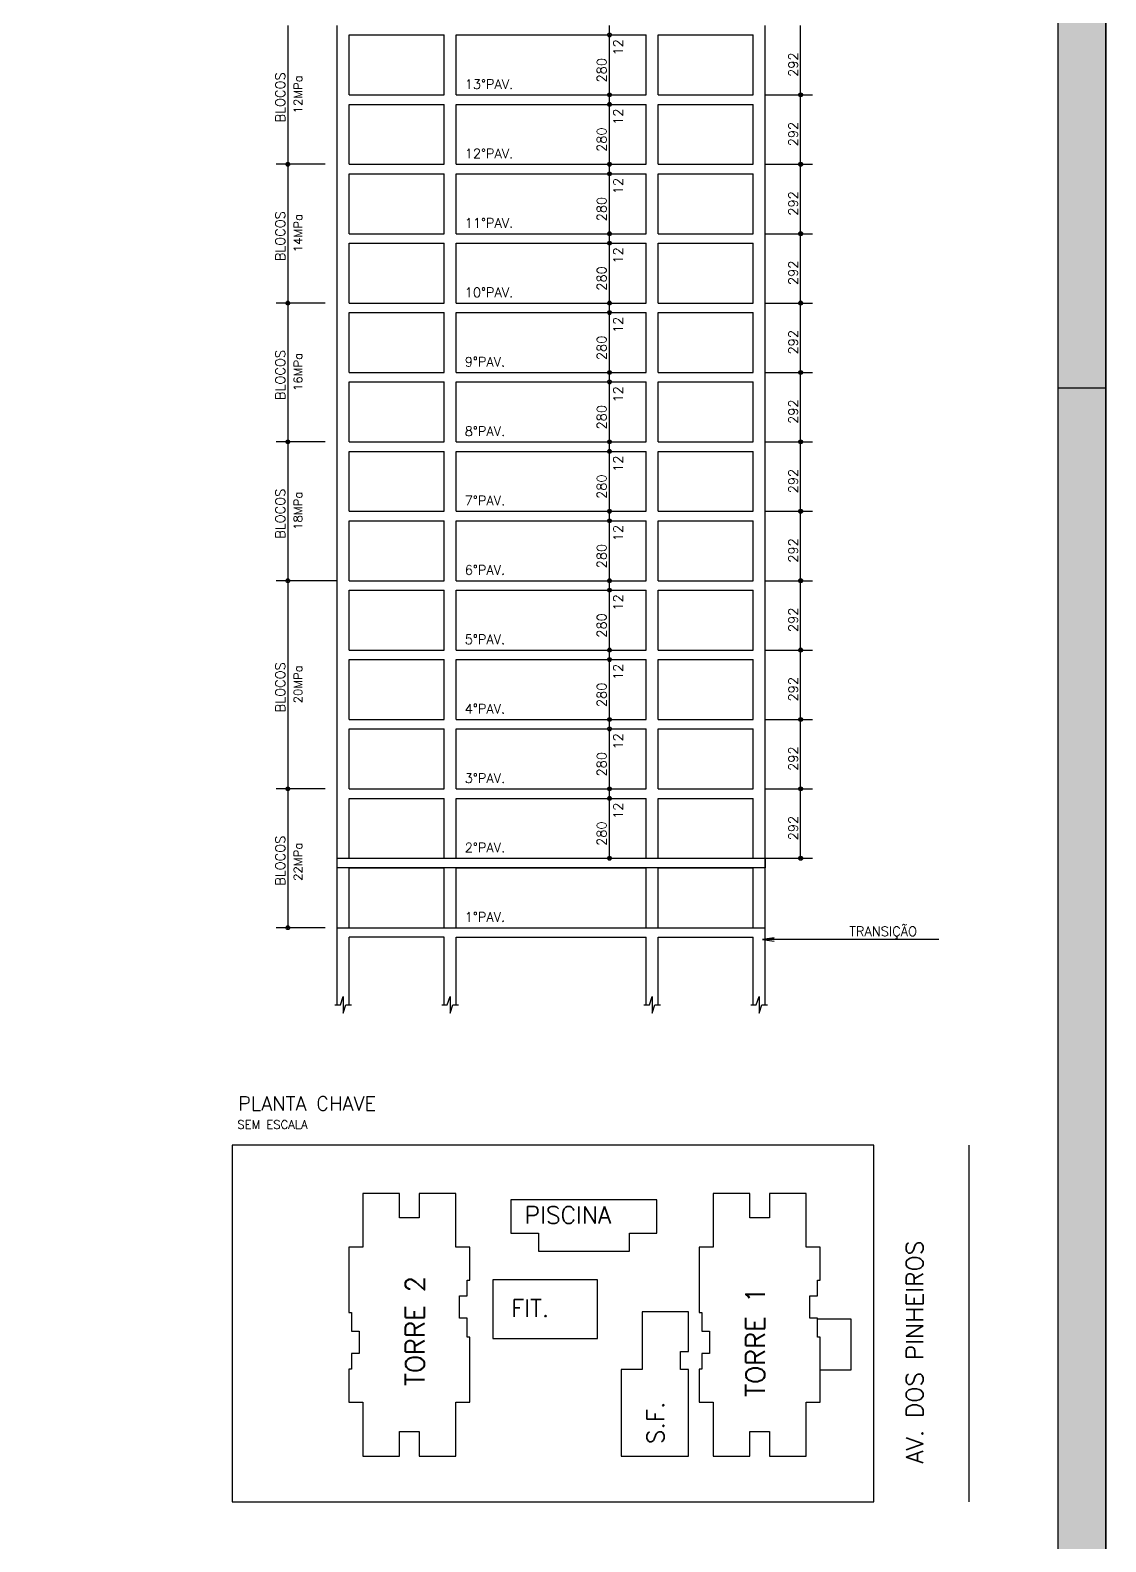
# Model space of a CAD drawing. Extents: x 187 to 6132, y 3709 to 7914.
# Drawn here: x 5000 to 6132, y 5466 to 7055 of the extents above; entities that cross this region are included whole.
import ezdxf

# ---------------------------------------------------------------- set-up
doc = ezdxf.new("R2010")
doc.units = 0
doc.header["$LTSCALE"] = 100
doc.header["$MEASUREMENT"] = 0
doc.layers.get('0').update_dxf_attribs({"color": 245, "linetype": 'CONTINUOUS'})
for name, color, linetype in [('16', 5, 'CONTINUOUS'), ('2', 7, 'CONTINUOUS'), ('221', 102, 'CONTINUOUS'), ('235', 7, 'CONTINUOUS'), ('30', 7, 'CONTINUOUS')]:
    doc.layers.add(name, color=color, linetype=linetype)
doc.styles.get("Standard").update_dxf_attribs({"font": 'ROMANS.SHX'})

msp = doc.modelspace()

# ---------------------------------------------------------------- linework, layer by layer
for p, q in [((5323.10879, 7050.478609), (5323.10879, 7060.478605)), ((5773.10861, 7050.478609), (5773.10861, 7060.478605)), ((5323.10879, 6987.478605), (5323.10879, 7050.478609)), ((5335.608785, 6987.478605), (5335.608785, 7050.478609)), ((5335.608785, 7050.478609), (5435.608745, 7050.478609)), ((5435.608745, 6987.478605), (5435.608745, 7050.478609)), ((5435.608745, 6987.478605), (5435.608745, 7050.478609)), ((5448.10874, 6987.478605), (5448.10874, 7050.478609)), ((5448.10874, 7050.478609), (5648.10866, 7050.478609)), ((5648.10866, 6987.478605), (5648.10866, 7050.478609)), ((5660.608655, 6987.478605), (5660.608655, 7050.478609)), ((5660.608655, 6987.478605), (5660.608655, 7050.478609)), ((5660.608655, 7050.478609), (5760.608615, 7050.478609)), ((5760.608615, 6987.478605), (5760.608615, 7050.478609)), ((5773.10861, 6987.478605), (5773.10861, 7050.478609)), ((5323.10879, 6977.478506), (5323.10879, 6987.478502)), ((5335.608785, 6987.478502), (5435.608745, 6987.478502)), ((5448.10874, 6987.478502), (5648.10866, 6987.478502)), ((5660.608655, 6987.478502), (5760.608615, 6987.478502)), ((5773.10861, 6977.478506), (5773.10861, 6987.478502)), ((5323.10879, 6914.478502), (5323.10879, 6977.478506)), ((5335.608785, 6914.478502), (5335.608785, 6977.478506)), ((5335.608785, 6977.478506), (5435.608745, 6977.478506)), ((5435.608745, 6914.478502), (5435.608745, 6977.478506)), ((5435.608745, 6914.478502), (5435.608745, 6977.478506)), ((5448.10874, 6914.478502), (5448.10874, 6977.478506)), ((5448.10874, 6977.478506), (5648.10866, 6977.478506)), ((5648.10866, 6914.478502), (5648.10866, 6977.478506)), ((5660.608655, 6914.478502), (5660.608655, 6977.478506)), ((5660.608655, 6914.478502), (5660.608655, 6977.478506)), ((5660.608655, 6977.478506), (5760.608615, 6977.478506)), ((5760.608615, 6914.478502), (5760.608615, 6977.478506)), ((5773.10861, 6914.478502), (5773.10861, 6977.478506)), ((5323.10879, 6904.478402), (5323.10879, 6914.478398)), ((5323.10879, 6841.478398), (5323.10879, 6904.478402)), ((5335.608785, 6914.478398), (5435.608745, 6914.478398)), ((5335.608785, 6841.478398), (5335.608785, 6904.478402)), ((5335.608785, 6904.478402), (5435.608745, 6904.478402)), ((5435.608745, 6841.478398), (5435.608745, 6904.478402)), ((5435.608745, 6841.478398), (5435.608745, 6904.478402)), ((5448.10874, 6914.478398), (5648.10866, 6914.478398)), ((5448.10874, 6841.478398), (5448.10874, 6904.478402)), ((5448.10874, 6904.478402), (5648.10866, 6904.478402)), ((5648.10866, 6841.478398), (5648.10866, 6904.478402)), ((5660.608655, 6914.478398), (5760.608615, 6914.478398)), ((5660.608655, 6841.478398), (5660.608655, 6904.478402)), ((5660.608655, 6841.478398), (5660.608655, 6904.478402)), ((5660.608655, 6904.478402), (5760.608615, 6904.478402)), ((5760.608615, 6841.478398), (5760.608615, 6904.478402)), ((5773.10861, 6904.478402), (5773.10861, 6914.478398)), ((5773.10861, 6841.478398), (5773.10861, 6904.478402)), ((5323.10879, 6831.478299), (5323.10879, 6841.478295)), ((5335.608785, 6841.478295), (5435.608745, 6841.478295)), ((5448.10874, 6841.478295), (5648.10866, 6841.478295)), ((5660.608655, 6841.478295), (5760.608615, 6841.478295)), ((5773.10861, 6831.478299), (5773.10861, 6841.478295)), ((5323.10879, 6768.478295), (5323.10879, 6831.478299)), ((5335.608785, 6768.478295), (5335.608785, 6831.478299)), ((5335.608785, 6831.478299), (5435.608745, 6831.478299)), ((5435.608745, 6768.478295), (5435.608745, 6831.478299)), ((5435.608745, 6768.478295), (5435.608745, 6831.478299)), ((5448.10874, 6768.478295), (5448.10874, 6831.478299)), ((5448.10874, 6831.478299), (5648.10866, 6831.478299)), ((5648.10866, 6768.478295), (5648.10866, 6831.478299)), ((5660.608655, 6768.478295), (5660.608655, 6831.478299)), ((5660.608655, 6768.478295), (5660.608655, 6831.478299)), ((5660.608655, 6831.478299), (5760.608615, 6831.478299)), ((5760.608615, 6768.478295), (5760.608615, 6831.478299)), ((5773.10861, 6768.478295), (5773.10861, 6831.478299)), ((5323.10879, 6758.478196), (5323.10879, 6768.478192)), ((5323.10879, 6695.478192), (5323.10879, 6758.478196)), ((5335.608785, 6768.478192), (5435.608745, 6768.478192)), ((5335.608785, 6695.478192), (5335.608785, 6758.478196)), ((5335.608785, 6758.478196), (5435.608745, 6758.478196)), ((5435.608745, 6695.478192), (5435.608745, 6758.478196)), ((5435.608745, 6695.478192), (5435.608745, 6758.478196)), ((5448.10874, 6768.478192), (5648.10866, 6768.478192)), ((5448.10874, 6695.478192), (5448.10874, 6758.478196)), ((5448.10874, 6758.478196), (5648.10866, 6758.478196)), ((5648.10866, 6695.478192), (5648.10866, 6758.478196)), ((5660.608655, 6768.478192), (5760.608615, 6768.478192)), ((5660.608655, 6695.478192), (5660.608655, 6758.478196)), ((5660.608655, 6695.478192), (5660.608655, 6758.478196)), ((5660.608655, 6758.478196), (5760.608615, 6758.478196)), ((5760.608615, 6695.478192), (5760.608615, 6758.478196)), ((5773.10861, 6758.478196), (5773.10861, 6768.478192)), ((5773.10861, 6695.478192), (5773.10861, 6758.478196)), ((5323.10879, 6685.478093), (5323.10879, 6695.478089)), ((5335.608785, 6695.478089), (5435.608745, 6695.478089)), ((5448.10874, 6695.478089), (5648.10866, 6695.478089)), ((5660.608655, 6695.478089), (5760.608615, 6695.478089)), ((5773.10861, 6685.478093), (5773.10861, 6695.478089)), ((5323.10879, 6622.478089), (5323.10879, 6685.478093)), ((5335.608785, 6622.478089), (5335.608785, 6685.478093)), ((5335.608785, 6685.478093), (5435.608745, 6685.478093)), ((5435.608745, 6622.478089), (5435.608745, 6685.478093)), ((5435.608745, 6622.478089), (5435.608745, 6685.478093)), ((5448.10874, 6622.478089), (5448.10874, 6685.478093)), ((5448.10874, 6685.478093), (5648.10866, 6685.478093)), ((5648.10866, 6622.478089), (5648.10866, 6685.478093)), ((5660.608655, 6622.478089), (5660.608655, 6685.478093)), ((5660.608655, 6622.478089), (5660.608655, 6685.478093)), ((5660.608655, 6685.478093), (5760.608615, 6685.478093)), ((5760.608615, 6622.478089), (5760.608615, 6685.478093)), ((5773.10861, 6622.478089), (5773.10861, 6685.478093)), ((6081.530458, 6679.209975), (6131.530458, 6679.209975)), ((5323.10879, 6612.477989), (5323.10879, 6622.477985)), ((5335.608785, 6622.477985), (5435.608745, 6622.477985)), ((5448.10874, 6622.477985), (5648.10866, 6622.477985)), ((5660.608655, 6622.477985), (5760.608615, 6622.477985)), ((5773.10861, 6612.477989), (5773.10861, 6622.477985)), ((5323.10879, 6549.477985), (5323.10879, 6612.477989)), ((5335.608785, 6549.477985), (5335.608785, 6612.477989)), ((5335.608785, 6612.477989), (5435.608745, 6612.477989)), ((5435.608745, 6549.477985), (5435.608745, 6612.477989)), ((5435.608745, 6549.477985), (5435.608745, 6612.477989)), ((5448.10874, 6549.477985), (5448.10874, 6612.477989)), ((5448.10874, 6612.477989), (5648.10866, 6612.477989)), ((5648.10866, 6549.477985), (5648.10866, 6612.477989)), ((5660.608655, 6549.477985), (5660.608655, 6612.477989)), ((5660.608655, 6549.477985), (5660.608655, 6612.477989)), ((5660.608655, 6612.477989), (5760.608615, 6612.477989)), ((5760.608615, 6549.477985), (5760.608615, 6612.477989)), ((5773.10861, 6549.477985), (5773.10861, 6612.477989)), ((5323.10879, 6539.477886), (5323.10879, 6549.477882)), ((5323.10879, 6476.477882), (5323.10879, 6539.477886)), ((5335.608785, 6549.477882), (5435.608745, 6549.477882)), ((5335.608785, 6476.477882), (5335.608785, 6539.477886)), ((5335.608785, 6539.477886), (5435.608745, 6539.477886)), ((5435.608745, 6476.477882), (5435.608745, 6539.477886)), ((5435.608745, 6476.477882), (5435.608745, 6539.477886)), ((5448.10874, 6549.477882), (5648.10866, 6549.477882)), ((5448.10874, 6476.477882), (5448.10874, 6539.477886)), ((5448.10874, 6539.477886), (5648.10866, 6539.477886)), ((5648.10866, 6476.477882), (5648.10866, 6539.477886)), ((5660.608655, 6549.477882), (5760.608615, 6549.477882)), ((5660.608655, 6476.477882), (5660.608655, 6539.477886)), ((5660.608655, 6476.477882), (5660.608655, 6539.477886)), ((5660.608655, 6539.477886), (5760.608615, 6539.477886)), ((5760.608615, 6476.477882), (5760.608615, 6539.477886)), ((5773.10861, 6539.477886), (5773.10861, 6549.477882)), ((5773.10861, 6476.477882), (5773.10861, 6539.477886)), ((5323.10879, 6466.477783), (5323.10879, 6476.477779)), ((5335.608785, 6476.477779), (5435.608745, 6476.477779)), ((5448.10874, 6476.477779), (5648.10866, 6476.477779)), ((5660.608655, 6476.477779), (5760.608615, 6476.477779)), ((5773.10861, 6466.477783), (5773.10861, 6476.477779)), ((5323.10879, 6403.477779), (5323.10879, 6466.477783)), ((5335.608785, 6403.477779), (5335.608785, 6466.477783)), ((5335.608785, 6466.477783), (5435.608745, 6466.477783)), ((5435.608745, 6403.477779), (5435.608745, 6466.477783)), ((5435.608745, 6403.477779), (5435.608745, 6466.477783)), ((5448.10874, 6403.477779), (5448.10874, 6466.477783)), ((5448.10874, 6466.477783), (5648.10866, 6466.477783)), ((5648.10866, 6403.477779), (5648.10866, 6466.477783)), ((5660.608655, 6403.477779), (5660.608655, 6466.477783)), ((5660.608655, 6403.477779), (5660.608655, 6466.477783)), ((5660.608655, 6466.477783), (5760.608615, 6466.477783)), ((5760.608615, 6403.477779), (5760.608615, 6466.477783)), ((5773.10861, 6403.477779), (5773.10861, 6466.477783)), ((5323.10879, 6393.47768), (5323.10879, 6403.477676)), ((5323.10879, 6330.477676), (5323.10879, 6393.47768)), ((5335.608785, 6403.477676), (5435.608745, 6403.477676)), ((5335.608785, 6330.477676), (5335.608785, 6393.47768)), ((5335.608785, 6393.47768), (5435.608745, 6393.47768)), ((5435.608745, 6330.477676), (5435.608745, 6393.47768)), ((5435.608745, 6330.477676), (5435.608745, 6393.47768)), ((5448.10874, 6403.477676), (5648.10866, 6403.477676)), ((5448.10874, 6330.477676), (5448.10874, 6393.47768)), ((5448.10874, 6393.47768), (5648.10866, 6393.47768)), ((5648.10866, 6330.477676), (5648.10866, 6393.47768)), ((5660.608655, 6403.477676), (5760.608615, 6403.477676)), ((5660.608655, 6330.477676), (5660.608655, 6393.47768)), ((5660.608655, 6330.477676), (5660.608655, 6393.47768)), ((5660.608655, 6393.47768), (5760.608615, 6393.47768)), ((5760.608615, 6330.477676), (5760.608615, 6393.47768)), ((5773.10861, 6393.47768), (5773.10861, 6403.477676)), ((5773.10861, 6330.477676), (5773.10861, 6393.47768)), ((5323.10879, 6320.477576), (5323.10879, 6330.477572)), ((5335.608785, 6330.477572), (5435.608745, 6330.477572)), ((5448.10874, 6330.477572), (5648.10866, 6330.477572)), ((5660.608655, 6330.477572), (5760.608615, 6330.477572)), ((5773.10861, 6320.477576), (5773.10861, 6330.477572)), ((5323.10879, 6257.477572), (5323.10879, 6320.477576)), ((5335.608785, 6257.477572), (5335.608785, 6320.477576)), ((5335.608785, 6320.477576), (5435.608745, 6320.477576)), ((5435.608745, 6257.477572), (5435.608745, 6320.477576)), ((5435.608745, 6257.477572), (5435.608745, 6320.477576)), ((5448.10874, 6257.477572), (5448.10874, 6320.477576)), ((5448.10874, 6320.477576), (5648.10866, 6320.477576)), ((5648.10866, 6257.477572), (5648.10866, 6320.477576)), ((5660.608655, 6257.477572), (5660.608655, 6320.477576)), ((5660.608655, 6257.477572), (5660.608655, 6320.477576)), ((5660.608655, 6320.477576), (5760.608615, 6320.477576)), ((5760.608615, 6257.477572), (5760.608615, 6320.477576)), ((5773.10861, 6257.477572), (5773.10861, 6320.477576)), ((5323.10879, 6247.477473), (5323.10879, 6257.477469)), ((5335.608785, 6257.477469), (5435.608745, 6257.477469)), ((5448.10874, 6257.477469), (5648.10866, 6257.477469)), ((5660.608655, 6257.477469), (5760.608615, 6257.477469)), ((5773.10861, 6247.477473), (5773.10861, 6257.477469)), ((5323.10879, 6184.477469), (5323.10879, 6247.477473)), ((5335.608785, 6184.477469), (5335.608785, 6247.477473)), ((5335.608785, 6247.477473), (5435.608745, 6247.477473)), ((5435.608745, 6184.477469), (5435.608745, 6247.477473)), ((5435.608745, 6184.477469), (5435.608745, 6247.477473)), ((5448.10874, 6184.477469), (5448.10874, 6247.477473)), ((5448.10874, 6247.477473), (5648.10866, 6247.477473)), ((5648.10866, 6184.477469), (5648.10866, 6247.477473)), ((5660.608655, 6184.477469), (5660.608655, 6247.477473)), ((5660.608655, 6184.477469), (5660.608655, 6247.477473)), ((5660.608655, 6247.477473), (5760.608615, 6247.477473)), ((5760.608615, 6184.477469), (5760.608615, 6247.477473)), ((5773.10861, 6184.477469), (5773.10861, 6247.477473)), ((5323.10879, 6174.477473), (5323.10879, 6184.477469)), ((5323.10879, 6111.477469), (5323.10879, 6174.477473)), ((5335.608785, 6184.477469), (5435.608745, 6184.477469)), ((5435.608745, 6174.477473), (5335.608785, 6174.477473)), ((5335.608785, 6111.477469), (5335.608785, 6174.477473)), ((5335.608785, 6174.477473), (5435.608745, 6174.477473)), ((5435.608745, 6111.477469), (5435.608745, 6174.477473)), ((5435.608745, 6111.477469), (5435.608745, 6174.477473)), ((5448.10874, 6184.477469), (5648.10866, 6184.477469)), ((5448.10874, 6184.477366), (5648.10866, 6184.477366)), ((5448.10874, 6174.477473), (5648.10866, 6174.477473)), ((5448.10874, 6111.477469), (5448.10874, 6174.477473)), ((5448.10874, 6174.477473), (5648.10866, 6174.477473)), ((5648.10866, 6111.477469), (5648.10866, 6174.477473)), ((5660.608655, 6184.477469), (5760.608615, 6184.477469)), ((5660.608655, 6174.477473), (5760.608615, 6174.477473)), ((5660.608655, 6111.477469), (5660.608655, 6174.477473)), ((5660.608655, 6111.477469), (5660.608655, 6174.477473)), ((5660.608655, 6174.477473), (5760.608615, 6174.477473)), ((5760.608615, 6111.477469), (5760.608615, 6174.477473)), ((5773.10861, 6174.477473), (5773.10861, 6184.477469)), ((5773.10861, 6111.477469), (5773.10861, 6174.477473)), ((5323.10879, 6101.477473), (5323.10879, 6111.477469)), ((5323.10879, 6111.477469), (5448.10874, 6111.477469)), ((5448.10874, 6111.477469), (5648.10866, 6111.477469)), ((5448.10874, 6111.477366), (5660.608655, 6111.477366)), ((5660.608655, 6111.477469), (5773.10861, 6111.477469)), ((5773.10861, 6101.477473), (5773.10861, 6111.477469)), ((5323.10879, 6030.477469), (5323.10879, 6101.477473)), ((5323.10879, 6030.477469), (5323.10879, 6101.477473)), ((5335.608785, 6030.477469), (5335.608785, 6101.477473)), ((5435.608745, 6101.477473), (5335.608785, 6101.477473)), ((5435.608745, 6030.477469), (5435.608745, 6101.477473)), ((5435.608745, 6030.477469), (5435.608745, 6101.477473)), ((5448.10874, 6030.477469), (5448.10874, 6101.477473)), ((5448.10874, 6101.477473), (5648.10866, 6101.477473)), ((5648.10866, 6030.477469), (5648.10866, 6101.477473)), ((5660.608655, 6030.477469), (5660.608655, 6101.477473)), ((5660.608655, 6030.477469), (5660.608655, 6101.477473)), ((5660.608655, 6101.477473), (5760.608615, 6101.477473)), ((5760.608615, 6030.477469), (5760.608615, 6101.477473)), ((5773.10861, 6030.477469), (5773.10861, 6101.477473)), ((5773.10861, 6030.477469), (5773.10861, 6101.477473)), ((5987.581775, 5882.58641), (5987.581775, 5507.58641))]:
    msp.add_line(p, q)
for points in [[(186.530458, 3709.209975), (6131.530458, 3709.209975), (6131.530458, 7914.209975), (186.530458, 7914.209975), (186.530458, 3709.209975)], [(6081.530458, 7914.209975), (6131.530458, 7914.209975), (6131.530458, 3709.209975), (6081.530458, 3709.209975), (6081.530458, 7914.209975)], [(311.530458, 3759.209975), (6081.530458, 3759.209975), (6081.530458, 7864.209975), (311.530458, 7864.209975), (311.530458, 3759.209975)], [(5320.60879, 6030.477469), (5326.442133, 6030.477469), (5329.358788, 6039.227467), (5329.358788, 6021.727472), (5332.275459, 6030.477469), (5338.108785, 6030.477469)], [(5433.108745, 6030.477469), (5438.942088, 6030.477469), (5441.858743, 6039.227467), (5441.858743, 6021.727472), (5444.775414, 6030.477469), (5450.60874, 6030.477469)], [(5645.60866, 6030.477469), (5651.442003, 6030.477469), (5654.358658, 6039.227467), (5654.358658, 6021.727472), (5657.275329, 6030.477469), (5663.108655, 6030.477469)], [(5758.108615, 6030.477469), (5763.941958, 6030.477469), (5766.858613, 6039.227467), (5766.858613, 6021.727472), (5769.775284, 6030.477469), (5775.60861, 6030.477469)], [(5212.581775, 5882.58641), (5212.581775, 5507.58641), (5887.581775, 5507.58641), (5887.581775, 5882.58641), (5212.581775, 5882.58641)], [(5505.702134, 5825.381352), (5505.702134, 5790.131352), (5534.759074, 5790.131352), (5534.759074, 5771.381352), (5630.403019, 5771.381352), (5630.403019, 5790.131352), (5659.459958, 5790.131352), (5659.459958, 5825.381352), (5505.702134, 5825.381352)], [(5714.819275, 5686.91141), (5714.819275, 5663.436982), (5706.569275, 5663.436982), (5706.569275, 5647.08641), (5703.944275, 5647.08641), (5703.944275, 5612.28641), (5718.569275, 5612.28641), (5718.569275, 5555.66141), (5757.119275, 5555.66141), (5757.119275, 5581.386411), (5777.819275, 5581.386411), (5777.819275, 5555.66141), (5816.369275, 5555.66141), (5816.369275, 5612.28641), (5830.994275, 5612.28641), (5830.994275, 5680.83641), (5828.369275, 5680.83641), (5828.369275, 5700.71141), (5820.119275, 5700.71141), (5820.119275, 5724.185839), (5828.369275, 5724.185839), (5828.369275, 5740.53641), (5830.994275, 5740.53641), (5830.994275, 5775.33641), (5816.369275, 5775.33641), (5816.369275, 5831.96141), (5777.819275, 5831.96141), (5777.819275, 5806.23641), (5757.119275, 5806.23641), (5757.119275, 5831.96141), (5718.569275, 5831.96141), (5718.569275, 5775.33641), (5703.944275, 5775.33641), (5703.944275, 5706.78641), (5706.569275, 5706.78641), (5706.569275, 5686.91141), (5714.819275, 5686.91141)], [(5486.93266, 5740.976824), (5486.93266, 5679.202218), (5596.948141, 5679.202218), (5596.948141, 5740.976824), (5486.93266, 5740.976824)], [(5692.622741, 5707.441434), (5644.035434, 5707.441434), (5644.035434, 5646.690242), (5621.689735, 5646.690242), (5621.689735, 5555.641038), (5692.621136, 5555.641038), (5692.621136, 5646.689742), (5684.311764, 5646.689742), (5684.311764, 5665.500821), (5692.621136, 5665.500821), (5692.622741, 5707.441434)], [(5828.369275, 5700.103855), (5863.479408, 5700.103855), (5863.479408, 5645.938471), (5830.994275, 5645.938471)]]:
    msp.add_lwpolyline(points)
at = {"layer": '221', "color": 11, "linetype": 'Continuous'}
for p, q in [((5271.250938, 7060.478295), (5271.250938, 6914.478088)), ((5310.608785, 6914.478192), (5258.750938, 6914.478192)), ((5310.60879, 6914.478088), (5258.750938, 6914.478088)), ((5271.250938, 6914.478192), (5271.250938, 6768.477984)), ((5310.608785, 6768.478089), (5258.750938, 6768.478089)), ((5310.60879, 6768.477984), (5258.750938, 6768.477984)), ((5271.250938, 6768.478089), (5271.250938, 6622.477881)), ((5310.608785, 6622.477985), (5258.750938, 6622.477985)), ((5310.60879, 6622.477881), (5258.750938, 6622.477881)), ((5271.250938, 6622.477985), (5271.250938, 6476.477778)), ((5323.108785, 6476.477882), (5258.750938, 6476.477882)), ((5310.60879, 6476.477778), (5258.750938, 6476.477778)), ((5271.250938, 6476.477882), (5271.250938, 6257.477468)), ((5310.608785, 6257.477676), (5258.750938, 6257.477676)), ((5310.60879, 6257.477468), (5258.750938, 6257.477468)), ((5271.250938, 6257.477676), (5271.250938, 6111.477468)), ((5310.60879, 6111.477468), (5258.750938, 6111.477468))]:
    msp.add_line(p, q, dxfattribs=at)
at = {"layer": '221'}
for p, q in [((5609.552236, 7050.478609), (5609.552236, 7060.478605)), ((5810.60861, 6987.478605), (5810.60861, 7060.478605)), ((5609.552236, 6987.478605), (5609.552236, 7050.478609)), ((5609.552236, 6977.478506), (5609.552236, 6987.478502)), ((5773.10861, 6987.478502), (5822.60861, 6987.478502)), ((5794.180246, 6987.478605), (5823.10861, 6987.478605)), ((5794.180246, 6987.478502), (5823.10861, 6987.478502)), ((5810.60861, 6914.478502), (5810.60861, 6987.478502)), ((5609.552236, 6914.478502), (5609.552236, 6977.478506)), ((5609.552236, 6904.478402), (5609.552236, 6914.478398)), ((5609.552236, 6841.478398), (5609.552236, 6904.478402)), ((5773.10861, 6914.478398), (5822.60861, 6914.478398)), ((5794.180246, 6914.478502), (5823.10861, 6914.478502)), ((5794.180246, 6914.478398), (5823.10861, 6914.478398)), ((5810.60861, 6841.478398), (5810.60861, 6914.478398)), ((5609.552236, 6831.478299), (5609.552236, 6841.478295)), ((5773.10861, 6841.478295), (5822.60861, 6841.478295)), ((5794.180246, 6841.478398), (5823.10861, 6841.478398)), ((5794.180246, 6841.478295), (5823.10861, 6841.478295)), ((5810.60861, 6768.478295), (5810.60861, 6841.478295)), ((5609.552236, 6768.478295), (5609.552236, 6831.478299)), ((5609.552236, 6758.478196), (5609.552236, 6768.478192)), ((5609.552236, 6695.478192), (5609.552236, 6758.478196)), ((5773.10861, 6768.478192), (5822.60861, 6768.478192)), ((5794.180246, 6768.478295), (5823.10861, 6768.478295)), ((5794.180246, 6768.478192), (5823.10861, 6768.478192)), ((5810.60861, 6695.478192), (5810.60861, 6768.478192)), ((5609.552236, 6685.478093), (5609.552236, 6695.478089)), ((5773.10861, 6695.478089), (5822.60861, 6695.478089)), ((5794.180246, 6695.478192), (5823.10861, 6695.478192)), ((5794.180246, 6695.478089), (5823.10861, 6695.478089)), ((5810.60861, 6622.478089), (5810.60861, 6695.478089)), ((5609.552236, 6622.478089), (5609.552236, 6685.478093)), ((5609.552236, 6612.477989), (5609.552236, 6622.477985)), ((5773.10861, 6622.477985), (5822.60861, 6622.477985)), ((5794.180246, 6622.478089), (5823.10861, 6622.478089)), ((5794.180246, 6622.477985), (5823.10861, 6622.477985)), ((5810.60861, 6549.477985), (5810.60861, 6622.477985)), ((5609.552236, 6549.477985), (5609.552236, 6612.477989)), ((5609.552236, 6539.477886), (5609.552236, 6549.477882)), ((5609.552236, 6476.477882), (5609.552236, 6539.477886)), ((5773.10861, 6549.477882), (5822.60861, 6549.477882)), ((5794.180246, 6549.477985), (5823.10861, 6549.477985)), ((5794.180246, 6549.477882), (5823.10861, 6549.477882)), ((5810.60861, 6476.477882), (5810.60861, 6549.477882)), ((5609.552236, 6466.477783), (5609.552236, 6476.477779)), ((5773.10861, 6476.477779), (5822.60861, 6476.477779)), ((5794.180246, 6476.477882), (5823.10861, 6476.477882)), ((5794.180246, 6476.477779), (5823.10861, 6476.477779)), ((5810.60861, 6403.477779), (5810.60861, 6476.477779)), ((5609.552236, 6403.477779), (5609.552236, 6466.477783)), ((5609.552236, 6393.47768), (5609.552236, 6403.477676)), ((5609.552236, 6330.477676), (5609.552236, 6393.47768)), ((5773.10861, 6403.477676), (5822.60861, 6403.477676)), ((5794.180246, 6403.477779), (5823.10861, 6403.477779)), ((5794.180246, 6403.477676), (5823.10861, 6403.477676)), ((5810.60861, 6330.477676), (5810.60861, 6403.477676)), ((5609.552236, 6320.477576), (5609.552236, 6330.477572)), ((5773.10861, 6330.477572), (5822.60861, 6330.477572)), ((5794.180246, 6330.477676), (5823.10861, 6330.477676)), ((5794.180246, 6330.477572), (5823.10861, 6330.477572)), ((5810.60861, 6257.477572), (5810.60861, 6330.477572)), ((5609.552236, 6257.477572), (5609.552236, 6320.477576)), ((5609.552236, 6247.477473), (5609.552236, 6257.477469)), ((5773.10861, 6257.477469), (5822.60861, 6257.477469)), ((5794.180246, 6257.477572), (5823.10861, 6257.477572)), ((5794.180246, 6257.477469), (5823.10861, 6257.477469)), ((5810.60861, 6184.477469), (5810.60861, 6257.477469)), ((5609.552236, 6184.477469), (5609.552236, 6247.477473)), ((5773.10861, 6184.477469), (5822.60861, 6184.477469)), ((5794.180246, 6184.477469), (5823.10861, 6184.477469))]:
    msp.add_line(p, q, dxfattribs=at)
at = {"layer": '221', "color": 11, "linetype": 'Continuous'}
msp.add_lwpolyline([(5955.799388, 6099.073899), (5770.412836, 6099.073899), (5782.805897, 6100.705476), (5770.412836, 6099.073899), (5782.805897, 6097.442322)], dxfattribs=at)
at = {"layer": '221'}
for centre, radius in [((5609.552236, 7050.478609), 2), ((5609.552236, 7050.478609), 2), ((5609.552236, 7050.478609), 1), ((5609.552236, 7050.478609), 1), ((5609.552236, 6987.478502), 2), ((5609.552236, 6987.478502), 1), ((5810.60861, 6987.478502), 2), ((5810.60861, 6987.478502), 2), ((5810.60861, 6987.478502), 2), ((5810.60861, 6987.478502), 2), ((5810.60861, 6987.478502), 2), ((5810.60861, 6987.478502), 2), ((5810.60861, 6987.478502), 2), ((5810.60861, 6987.478502), 2), ((5810.60861, 6987.478502), 2), ((5810.60861, 6987.478502), 2), ((5810.60861, 6987.478502), 1), ((5810.60861, 6987.478502), 1), ((5810.60861, 6987.478502), 1), ((5810.60861, 6987.478502), 1), ((5810.60861, 6987.478502), 1), ((5810.60861, 6987.478502), 1), ((5810.60861, 6987.478502), 1), ((5810.60861, 6987.478502), 1), ((5810.60861, 6987.478502), 1), ((5810.60861, 6987.478502), 1), ((5609.552236, 6977.478506), 2), ((5609.552236, 6977.478506), 2), ((5609.552236, 6977.478506), 1), ((5609.552236, 6977.478506), 1), ((5609.552236, 6914.478398), 2), ((5810.60861, 6914.478398), 2), ((5810.60861, 6914.478398), 2), ((5810.60861, 6914.478398), 2), ((5810.60861, 6914.478398), 2), ((5810.60861, 6914.478398), 2), ((5810.60861, 6914.478398), 2), ((5810.60861, 6914.478398), 2), ((5810.60861, 6914.478398), 2), ((5810.60861, 6914.478398), 2), ((5810.60861, 6914.478398), 2), ((5609.552236, 6904.478402), 2), ((5609.552236, 6904.478402), 2), ((5609.552236, 6914.478398), 1), ((5609.552236, 6904.478402), 1), ((5609.552236, 6904.478402), 1), ((5810.60861, 6914.478398), 1), ((5810.60861, 6914.478398), 1), ((5810.60861, 6914.478398), 1), ((5810.60861, 6914.478398), 1), ((5810.60861, 6914.478398), 1), ((5810.60861, 6914.478398), 1), ((5810.60861, 6914.478398), 1), ((5810.60861, 6914.478398), 1), ((5810.60861, 6914.478398), 1), ((5810.60861, 6914.478398), 1), ((5609.552236, 6841.478295), 2), ((5609.552236, 6841.478295), 1), ((5810.60861, 6841.478295), 2), ((5810.60861, 6841.478295), 2), ((5810.60861, 6841.478295), 2), ((5810.60861, 6841.478295), 2), ((5810.60861, 6841.478295), 2), ((5810.60861, 6841.478295), 2), ((5810.60861, 6841.478295), 2), ((5810.60861, 6841.478295), 2), ((5810.60861, 6841.478295), 2), ((5810.60861, 6841.478295), 2), ((5810.60861, 6841.478295), 1), ((5810.60861, 6841.478295), 1), ((5810.60861, 6841.478295), 1), ((5810.60861, 6841.478295), 1), ((5810.60861, 6841.478295), 1), ((5810.60861, 6841.478295), 1), ((5810.60861, 6841.478295), 1), ((5810.60861, 6841.478295), 1), ((5810.60861, 6841.478295), 1), ((5810.60861, 6841.478295), 1), ((5609.552236, 6831.478299), 2), ((5609.552236, 6831.478299), 2), ((5609.552236, 6831.478299), 1), ((5609.552236, 6831.478299), 1), ((5609.552236, 6768.478192), 2), ((5609.552236, 6758.478196), 2), ((5609.552236, 6758.478196), 2), ((5609.552236, 6768.478192), 1), ((5609.552236, 6758.478196), 1), ((5609.552236, 6758.478196), 1), ((5810.60861, 6768.478192), 2), ((5810.60861, 6768.478192), 2), ((5810.60861, 6768.478192), 2), ((5810.60861, 6768.478192), 2), ((5810.60861, 6768.478192), 2), ((5810.60861, 6768.478192), 2), ((5810.60861, 6768.478192), 2), ((5810.60861, 6768.478192), 2), ((5810.60861, 6768.478192), 2), ((5810.60861, 6768.478192), 2), ((5810.60861, 6768.478192), 1), ((5810.60861, 6768.478192), 1), ((5810.60861, 6768.478192), 1), ((5810.60861, 6768.478192), 1), ((5810.60861, 6768.478192), 1), ((5810.60861, 6768.478192), 1), ((5810.60861, 6768.478192), 1), ((5810.60861, 6768.478192), 1), ((5810.60861, 6768.478192), 1), ((5810.60861, 6768.478192), 1), ((5609.552236, 6695.478089), 2), ((5609.552236, 6695.478089), 1), ((5810.60861, 6695.478089), 2), ((5810.60861, 6695.478089), 2), ((5810.60861, 6695.478089), 2), ((5810.60861, 6695.478089), 2), ((5810.60861, 6695.478089), 2), ((5810.60861, 6695.478089), 2), ((5810.60861, 6695.478089), 2), ((5810.60861, 6695.478089), 2), ((5810.60861, 6695.478089), 2), ((5810.60861, 6695.478089), 2), ((5810.60861, 6695.478089), 1), ((5810.60861, 6695.478089), 1), ((5810.60861, 6695.478089), 1), ((5810.60861, 6695.478089), 1), ((5810.60861, 6695.478089), 1), ((5810.60861, 6695.478089), 1), ((5810.60861, 6695.478089), 1), ((5810.60861, 6695.478089), 1), ((5810.60861, 6695.478089), 1), ((5810.60861, 6695.478089), 1), ((5609.552236, 6685.478093), 2), ((5609.552236, 6685.478093), 2), ((5609.552236, 6685.478093), 1), ((5609.552236, 6685.478093), 1), ((5609.552236, 6622.477985), 2), ((5609.552236, 6612.477989), 2), ((5609.552236, 6612.477989), 2), ((5609.552236, 6622.477985), 1), ((5810.60861, 6622.477985), 2), ((5810.60861, 6622.477985), 2), ((5810.60861, 6622.477985), 2), ((5810.60861, 6622.477985), 2), ((5810.60861, 6622.477985), 2), ((5810.60861, 6622.477985), 2), ((5810.60861, 6622.477985), 2), ((5810.60861, 6622.477985), 2), ((5810.60861, 6622.477985), 2), ((5810.60861, 6622.477985), 2), ((5810.60861, 6622.477985), 1), ((5810.60861, 6622.477985), 1), ((5810.60861, 6622.477985), 1), ((5810.60861, 6622.477985), 1), ((5810.60861, 6622.477985), 1), ((5810.60861, 6622.477985), 1), ((5810.60861, 6622.477985), 1), ((5810.60861, 6622.477985), 1), ((5810.60861, 6622.477985), 1), ((5810.60861, 6622.477985), 1), ((5609.552236, 6612.477989), 1), ((5609.552236, 6612.477989), 1), ((5609.552236, 6549.477882), 2), ((5810.60861, 6549.477882), 2), ((5810.60861, 6549.477882), 2), ((5810.60861, 6549.477882), 2), ((5810.60861, 6549.477882), 2), ((5810.60861, 6549.477882), 2), ((5810.60861, 6549.477882), 2), ((5810.60861, 6549.477882), 2), ((5810.60861, 6549.477882), 2), ((5810.60861, 6549.477882), 2), ((5810.60861, 6549.477882), 2), ((5609.552236, 6539.477886), 2), ((5609.552236, 6539.477886), 2), ((5609.552236, 6549.477882), 1), ((5609.552236, 6539.477886), 1), ((5609.552236, 6539.477886), 1), ((5810.60861, 6549.477882), 1), ((5810.60861, 6549.477882), 1), ((5810.60861, 6549.477882), 1), ((5810.60861, 6549.477882), 1), ((5810.60861, 6549.477882), 1), ((5810.60861, 6549.477882), 1), ((5810.60861, 6549.477882), 1), ((5810.60861, 6549.477882), 1), ((5810.60861, 6549.477882), 1), ((5810.60861, 6549.477882), 1), ((5609.552236, 6476.477779), 2), ((5609.552236, 6476.477779), 1), ((5810.60861, 6476.477779), 2), ((5810.60861, 6476.477779), 2), ((5810.60861, 6476.477779), 2), ((5810.60861, 6476.477779), 2), ((5810.60861, 6476.477779), 2), ((5810.60861, 6476.477779), 2), ((5810.60861, 6476.477779), 2), ((5810.60861, 6476.477779), 2), ((5810.60861, 6476.477779), 2), ((5810.60861, 6476.477779), 2), ((5810.60861, 6476.477779), 1), ((5810.60861, 6476.477779), 1), ((5810.60861, 6476.477779), 1), ((5810.60861, 6476.477779), 1), ((5810.60861, 6476.477779), 1), ((5810.60861, 6476.477779), 1), ((5810.60861, 6476.477779), 1), ((5810.60861, 6476.477779), 1), ((5810.60861, 6476.477779), 1), ((5810.60861, 6476.477779), 1), ((5609.552236, 6466.477783), 2), ((5609.552236, 6466.477783), 2), ((5609.552236, 6466.477783), 1), ((5609.552236, 6466.477783), 1), ((5609.552236, 6403.477676), 2), ((5609.552236, 6393.47768), 2), ((5609.552236, 6393.47768), 2), ((5609.552236, 6403.477676), 1), ((5609.552236, 6393.47768), 1), ((5609.552236, 6393.47768), 1), ((5810.60861, 6403.477676), 2), ((5810.60861, 6403.477676), 2), ((5810.60861, 6403.477676), 2), ((5810.60861, 6403.477676), 2), ((5810.60861, 6403.477676), 2), ((5810.60861, 6403.477676), 2), ((5810.60861, 6403.477676), 2), ((5810.60861, 6403.477676), 2), ((5810.60861, 6403.477676), 2), ((5810.60861, 6403.477676), 2), ((5810.60861, 6403.477676), 1), ((5810.60861, 6403.477676), 1), ((5810.60861, 6403.477676), 1), ((5810.60861, 6403.477676), 1), ((5810.60861, 6403.477676), 1), ((5810.60861, 6403.477676), 1), ((5810.60861, 6403.477676), 1), ((5810.60861, 6403.477676), 1), ((5810.60861, 6403.477676), 1), ((5810.60861, 6403.477676), 1), ((5609.552236, 6330.477572), 2), ((5609.552236, 6330.477572), 1), ((5810.60861, 6330.477572), 2), ((5810.60861, 6330.477572), 2), ((5810.60861, 6330.477572), 2), ((5810.60861, 6330.477572), 2), ((5810.60861, 6330.477572), 2), ((5810.60861, 6330.477572), 2), ((5810.60861, 6330.477572), 2), ((5810.60861, 6330.477572), 2), ((5810.60861, 6330.477572), 2), ((5810.60861, 6330.477572), 2), ((5810.60861, 6330.477572), 1), ((5810.60861, 6330.477572), 1), ((5810.60861, 6330.477572), 1), ((5810.60861, 6330.477572), 1), ((5810.60861, 6330.477572), 1), ((5810.60861, 6330.477572), 1), ((5810.60861, 6330.477572), 1), ((5810.60861, 6330.477572), 1), ((5810.60861, 6330.477572), 1), ((5810.60861, 6330.477572), 1), ((5609.552236, 6320.477576), 2), ((5609.552236, 6320.477576), 2), ((5609.552236, 6320.477576), 1), ((5609.552236, 6320.477576), 1), ((5609.552236, 6257.477469), 2), ((5609.552236, 6247.477473), 2), ((5609.552236, 6247.477473), 2), ((5609.552236, 6257.477469), 1), ((5609.552236, 6247.477473), 1), ((5609.552236, 6247.477473), 1), ((5810.60861, 6257.477469), 2), ((5810.60861, 6257.477469), 2), ((5810.60861, 6257.477469), 2), ((5810.60861, 6257.477469), 2), ((5810.60861, 6257.477469), 2), ((5810.60861, 6257.477469), 2), ((5810.60861, 6257.477469), 2), ((5810.60861, 6257.477469), 2), ((5810.60861, 6257.477469), 2), ((5810.60861, 6257.477469), 2), ((5810.60861, 6257.477469), 1), ((5810.60861, 6257.477469), 1), ((5810.60861, 6257.477469), 1), ((5810.60861, 6257.477469), 1), ((5810.60861, 6257.477469), 1), ((5810.60861, 6257.477469), 1), ((5810.60861, 6257.477469), 1), ((5810.60861, 6257.477469), 1), ((5810.60861, 6257.477469), 1), ((5810.60861, 6257.477469), 1), ((5609.552236, 6184.477366), 2), ((5609.552236, 6184.477366), 2), ((5609.552236, 6184.477366), 1), ((5609.552236, 6184.477366), 1), ((5810.60861, 6184.477469), 2), ((5810.60861, 6184.477469), 2), ((5810.60861, 6184.477469), 2), ((5810.60861, 6184.477469), 2), ((5810.60861, 6184.477469), 2), ((5810.60861, 6184.477469), 2), ((5810.60861, 6184.477469), 2), ((5810.60861, 6184.477469), 2), ((5810.60861, 6184.477469), 2), ((5810.60861, 6184.477469), 2), ((5810.60861, 6184.477366), 2), ((5810.60861, 6184.477366), 2), ((5810.60861, 6184.477366), 2), ((5810.60861, 6184.477366), 2), ((5810.60861, 6184.477366), 2), ((5810.60861, 6184.477366), 2), ((5810.60861, 6184.477366), 2), ((5810.60861, 6184.477366), 2), ((5810.60861, 6184.477366), 2), ((5810.60861, 6184.477366), 2), ((5810.60861, 6184.477469), 1), ((5810.60861, 6184.477469), 1), ((5810.60861, 6184.477469), 1), ((5810.60861, 6184.477469), 1), ((5810.60861, 6184.477469), 1), ((5810.60861, 6184.477469), 1), ((5810.60861, 6184.477469), 1), ((5810.60861, 6184.477469), 1), ((5810.60861, 6184.477469), 1), ((5810.60861, 6184.477469), 1), ((5810.60861, 6184.477366), 1), ((5810.60861, 6184.477366), 1), ((5810.60861, 6184.477366), 1), ((5810.60861, 6184.477366), 1), ((5810.60861, 6184.477366), 1), ((5810.60861, 6184.477366), 1), ((5810.60861, 6184.477366), 1), ((5810.60861, 6184.477366), 1), ((5810.60861, 6184.477366), 1), ((5810.60861, 6184.477366), 1)]:
    msp.add_circle(centre, radius, dxfattribs=at)
at = {"layer": '221', "color": 11, "linetype": 'Continuous'}
for centre, radius in [((5271.250938, 6914.478192), 2), ((5271.250938, 6914.478088), 2), ((5271.250938, 6914.478192), 1), ((5271.250938, 6914.478088), 1), ((5271.250938, 6768.478089), 2), ((5271.250938, 6768.477984), 2), ((5271.250938, 6768.478089), 1), ((5271.250938, 6768.477984), 1), ((5271.250938, 6622.477985), 2), ((5271.250938, 6622.477881), 2), ((5271.250938, 6622.477985), 1), ((5271.250938, 6622.477881), 1), ((5271.250938, 6476.477882), 2), ((5271.250938, 6476.477778), 2), ((5271.250938, 6476.477882), 1), ((5271.250938, 6476.477778), 1), ((5271.250938, 6257.477676), 2), ((5271.250938, 6257.477468), 2), ((5271.250938, 6257.477676), 1), ((5271.250938, 6257.477468), 1), ((5271.250938, 6111.477468), 2), ((5271.250938, 6111.477468), 1)]:
    msp.add_circle(centre, radius, dxfattribs=at)
at = {"layer": '235'}
for points in [[(6081.530458, 7914.209975), (6131.530458, 7914.209975), (6131.530458, 3709.209975)], [(6081.530458, 7914.209975), (6131.530458, 3709.209975), (6131.530458, 3709.209975)], [(6081.530458, 7914.209975), (6131.530458, 3709.209975), (6081.530458, 3709.209975)], [(6081.530458, 7914.209975), (6081.530458, 3709.209975), (6081.530458, 3709.209975)], [(6081.530458, 7914.209975), (6081.530458, 3709.209975), (6081.530458, 7914.209975)]]:
    msp.add_solid(points, dxfattribs=at)
at = {"layer": '30'}
for points in [[(5773.10861, 6174.47737), (5323.10879, 6174.47737), (5323.10879, 6184.477366), (5773.10861, 6184.477366), (5773.10861, 6174.47737)], [(5346.306775, 5686.91141), (5346.306775, 5663.436982), (5338.056775, 5663.436982), (5338.056775, 5647.08641), (5335.431775, 5647.08641), (5335.431775, 5612.28641), (5350.056775, 5612.28641), (5350.056775, 5555.66141), (5388.606775, 5555.66141), (5388.606775, 5581.386411), (5409.306775, 5581.386411), (5409.306775, 5555.66141), (5447.856775, 5555.66141), (5447.856775, 5612.28641), (5462.481775, 5612.28641), (5462.481775, 5680.83641), (5459.856775, 5680.83641), (5459.856775, 5700.71141), (5451.606775, 5700.71141), (5451.606775, 5724.185839), (5459.856775, 5724.185839), (5459.856775, 5740.53641), (5462.481775, 5740.53641), (5462.481775, 5775.33641), (5447.856775, 5775.33641), (5447.856775, 5831.96141), (5409.306775, 5831.96141), (5409.306775, 5806.23641), (5388.606775, 5806.23641), (5388.606775, 5831.96141), (5350.056775, 5831.96141), (5350.056775, 5775.33641), (5335.431775, 5775.33641), (5335.431775, 5706.78641), (5338.056775, 5706.78641), (5338.056775, 5686.91141), (5346.306775, 5686.91141)]]:
    msp.add_lwpolyline(points, dxfattribs=at)

# ---------------------------------------------------------------- texts
for s, height, p in [('13%%dPAV.', 10, (5457.27513, 6993.742944)), ('12%%dPAV.', 10, (5457.27513, 6920.742841)), ('11%%dPAV.', 10, (5457.27513, 6847.742737)), ('10%%dPAV.', 10, (5457.27513, 6774.742634)), ('9%%dPAV.', 10, (5457.27513, 6701.742531)), ('8%%dPAV.', 10, (5457.27513, 6628.742428)), ('7%%dPAV.', 10, (5457.27513, 6555.742324)), ('6%%dPAV.', 10, (5457.27513, 6482.742221)), ('5%%dPAV.', 10, (5457.27513, 6409.742118)), ('4%%dPAV.', 10, (5457.27513, 6336.742015)), ('3%%dPAV.', 10, (5457.27513, 6263.741912)), ('2%%dPAV.', 10, (5457.27513, 6190.741705)), ('1%%dPAV.', 10, (5457.27513, 6117.741705)), ('SEM ESCALA', 9, (5218.004754, 5899.885372)), ('PISCINA', 18, (5520.364528, 5800.287391)), ('FIT.', 18, (5506.06065, 5702.277569))]:
    msp.add_text(s, height=height).set_placement(p)
for s, height, p in [('AV. DOS PINHEIROS', 18, (5939.433729, 5547.743835)), ('TORRE 1', 20, (5772.930847, 5617.969625)), ('S.F.', 18, (5666.935777, 5568.212519))]:
    msp.add_text(s, height=height, rotation=-270).set_placement(p)
at = {"layer": '16'}
msp.add_text('PLANTA CHAVE', height=15, dxfattribs=at).set_placement((5218.743241, 5919.073158))
at = {"layer": '2'}
msp.add_text('TORRE 2', height=20, rotation=-270, dxfattribs=at).set_placement((5415.039259, 5629.353143))
at = {"layer": '221'}
for s, p in [('12', (5623.593228, 7028.950497)), ('292', (5807.779629, 7006.423165)), ('280', (5606.277548, 7000.524848)), ('12', (5623.593228, 6955.950394)), ('280', (5606.277548, 6927.524744)), ('292', (5807.779629, 6933.423062)), ('12', (5623.593228, 6882.95029)), ('292', (5807.779629, 6860.422958)), ('280', (5606.277548, 6854.524641)), ('12', (5623.593228, 6809.950187)), ('280', (5606.277548, 6781.524538)), ('292', (5807.779629, 6787.422855)), ('12', (5623.593228, 6736.950084)), ('280', (5606.277548, 6708.524435)), ('292', (5807.779629, 6714.422752)), ('12', (5623.593228, 6663.949981)), ('292', (5807.779629, 6641.422649)), ('280', (5606.277548, 6635.524331)), ('12', (5623.593228, 6590.949878)), ('280', (5606.277548, 6562.524228)), ('292', (5807.779629, 6568.422545)), ('12', (5623.593228, 6517.949774)), ('292', (5807.779629, 6495.422442)), ('280', (5606.277548, 6489.524125)), ('12', (5623.593228, 6444.949671)), ('280', (5606.277548, 6416.524022)), ('292', (5807.779629, 6422.422339)), ('12', (5623.593228, 6371.949568)), ('280', (5606.277548, 6343.523919)), ('292', (5807.779629, 6349.422236)), ('12', (5623.593228, 6298.949465)), ('292', (5807.779629, 6276.422132)), ('280', (5606.277548, 6270.523815)), ('12', (5623.593228, 6225.949361)), ('280', (5606.277548, 6197.523712)), ('292', (5807.779629, 6203.422029))]:
    msp.add_text(s, height=10, rotation=90, dxfattribs=at).set_placement(p)
at = {"layer": '221', "color": 11, "linetype": 'Continuous'}
for p in [(5268.250938, 6958.478191), (5268.250938, 6812.478088), (5268.250938, 6666.477985), (5268.250938, 6520.477882), (5268.250938, 6337.977675), (5268.250938, 6155.477572)]:
    msp.add_text('BLOCOS', height=10, rotation=90, dxfattribs=at).set_placement(p)
at = {"layer": '221', "color": 11}
for s, p in [('12MPa', (5286.370824, 6967.97563)), ('14MPa', (5286.370824, 6821.975526)), ('16MPa', (5286.370824, 6675.975423)), ('18MPa', (5286.370824, 6529.97532)), ('20MPa', (5286.370824, 6347.384128)), ('22MPa', (5286.370824, 6160.725401))]:
    msp.add_text(s, height=9, rotation=90, dxfattribs=at).set_placement(p)
at = {"layer": '221', "color": 11, "linetype": 'Continuous'}
msp.add_text('TRANSIÇÃO', height=10, dxfattribs=at).set_placement((5861.848777, 6102.662424))

doc.saveas('drawing.dxf')
